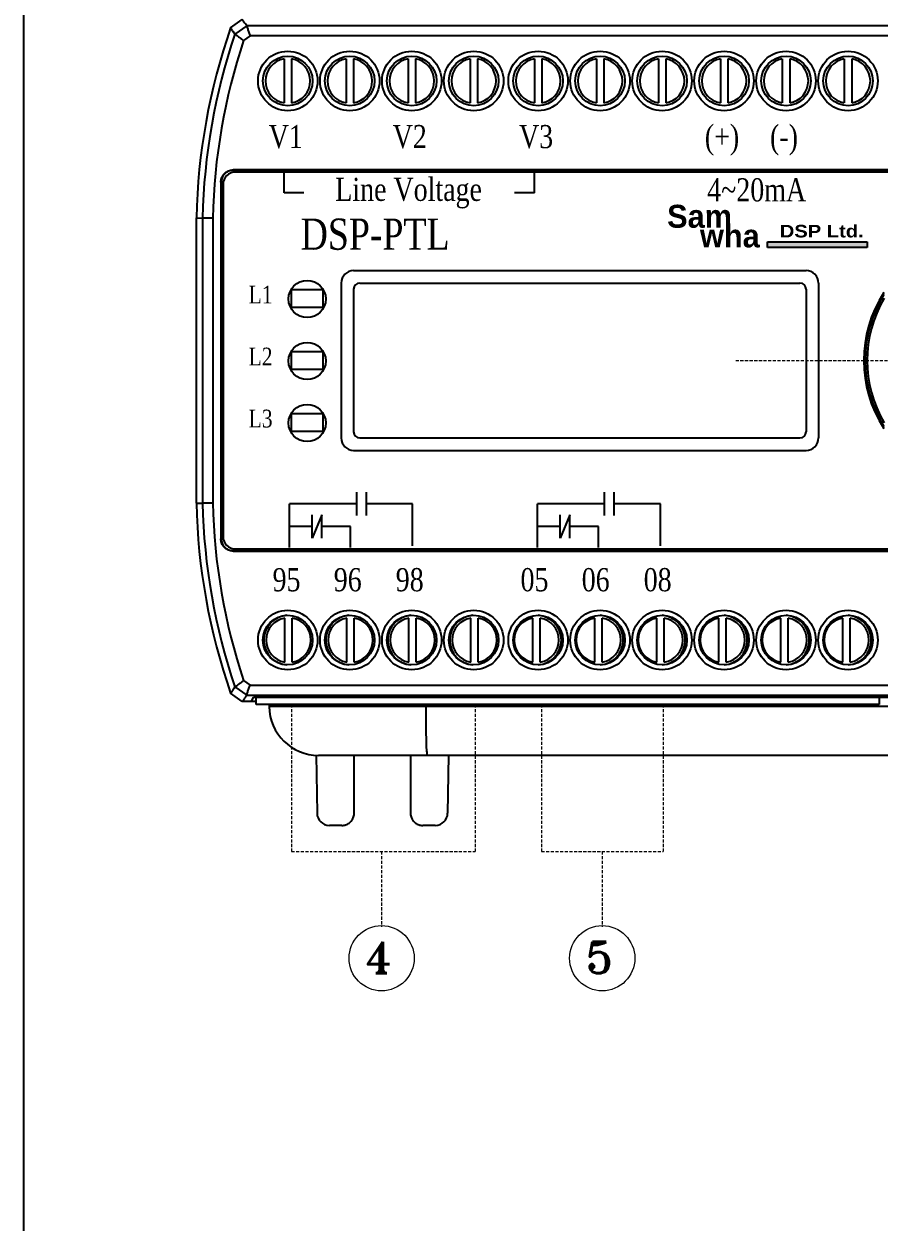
# Model space of a CAD drawing. Header units: millimetres. Extents: x 45 to 885, y 38 to 718.
# Drawn here: x 45.5 to 114.5, y 186 to 282.7 of the extents above; entities that cross this region are included whole.
import ezdxf
from ezdxf.enums import TextEntityAlignment as Align

# ---------------------------------------------------------------- set-up
doc = ezdxf.new("R2010")
doc.units = ezdxf.units.MM
doc.linetypes.add('DASHED2', pattern=[0.375, 0.25, -0.125])
for name, color, linetype in [('02___PRT_ALL_AXES', 7, 'Continuous'), ('03___PRT_ALL_CURVES', 7, 'Continuous'), ('40', 4, 'Continuous'), ('도면층1', 7, 'Continuous')]:
    doc.layers.add(name, color=color, linetype=linetype)
doc.styles.add('SS', font='batang.ttc', dxfattribs={"width": 0.8})
doc.styles.get("Standard").update_dxf_attribs({"font": 'BareunDotumPro1.ttf'})
doc.styles.add('STYLE2', font='romant.shx')

msp = doc.modelspace()

# ---------------------------------------------------------------- hatches: boundary and pattern name
msp.add_hatch(color=5).paths.add_polyline_path([(105.473, 264.631), (105.473, 265.088), (113.502, 265.088), (113.502, 264.631)])

# ---------------------------------------------------------------- linework, layer by layer
at = {"color": 7, "linetype": 'Continuous'}
for p, q in [((62.16, 282.35), (63.104, 283.021)), ((63.458, 282.525), (62.511, 281.847)), ((135.339, 282.525), (63.457, 282.525)), ((63.724, 281.697), (63.21, 281.329)), ((135.073, 281.697), (63.724, 281.697)), ((66.471, 279.846), (66.471, 276.296)), ((67.071, 279.846), (67.071, 276.296)), ((71.471, 279.846), (71.471, 276.296)), ((72.071, 279.846), (72.071, 276.296)), ((76.471, 279.846), (76.471, 276.296)), ((77.071, 279.846), (77.071, 276.296)), ((81.471, 279.846), (81.471, 276.296)), ((82.071, 279.846), (82.071, 276.296)), ((86.661, 279.846), (86.661, 276.296)), ((87.261, 279.846), (87.261, 276.296)), ((91.661, 279.846), (91.661, 276.296)), ((92.261, 279.846), (92.261, 276.296)), ((96.661, 279.846), (96.661, 276.296)), ((97.261, 279.846), (97.261, 276.296)), ((101.661, 279.846), (101.661, 276.296)), ((102.261, 279.846), (102.261, 276.296)), ((106.661, 279.846), (106.661, 276.296)), ((107.261, 279.846), (107.261, 276.296)), ((111.661, 279.846), (111.661, 276.296)), ((112.261, 279.846), (112.261, 276.296)), ((136.423, 270.895), (62.374, 270.895)), ((62.374, 270.895), (62.398, 270.871)), ((136.398, 270.871), (62.398, 270.871)), ((136.248, 270.721), (62.548, 270.721)), ((66.473, 269.044), (66.473, 270.742)), ((86.663, 269.044), (86.663, 270.742)), ((61.374, 269.896), (61.374, 241.146)), ((61.374, 269.896), (61.398, 269.871)), ((61.398, 269.871), (61.398, 241.171)), ((61.548, 269.721), (61.548, 241.321)), ((59.398, 244.021), (59.398, 267.021)), ((59.398, 267.021), (59.894, 267.015)), ((59.894, 267.015), (59.894, 244.026)), ((60.722, 267.015), (59.894, 267.015)), ((60.722, 267), (60.722, 244.042)), ((72.33, 243.028), (72.33, 244.897)), ((73.11, 243.028), (73.11, 244.897)), ((92.33, 243.028), (92.33, 244.897)), ((93.11, 243.028), (93.11, 244.897)), ((59.398, 244.021), (59.894, 244.026)), ((60.722, 244.026), (59.894, 244.026)), ((66.901, 240.437), (66.901, 243.963)), ((76.836, 240.56), (76.836, 243.963)), ((86.901, 240.437), (86.901, 243.963)), ((96.836, 240.56), (96.836, 243.963)), ((68.731, 241.201), (68.731, 243.07)), ((69.511, 241.201), (69.511, 243.07)), ((88.731, 241.201), (88.731, 243.07)), ((89.511, 241.201), (89.511, 243.07)), ((71.836, 240.437), (71.836, 242.136)), ((91.836, 240.437), (91.836, 242.136)), ((61.374, 241.146), (61.398, 241.171)), ((62.374, 240.146), (62.398, 240.171)), ((62.374, 240.146), (136.423, 240.146)), ((62.398, 240.171), (136.398, 240.171)), ((62.548, 240.321), (136.248, 240.321)), ((66.536, 231.196), (66.536, 234.746)), ((67.136, 231.196), (67.136, 234.746)), ((71.536, 231.196), (71.536, 234.746)), ((72.136, 231.196), (72.136, 234.746)), ((76.536, 231.196), (76.536, 234.746)), ((77.136, 231.196), (77.136, 234.746)), ((81.536, 231.196), (81.536, 234.746)), ((82.136, 231.196), (82.136, 234.746)), ((86.536, 231.196), (86.536, 234.746)), ((87.136, 231.196), (87.136, 234.746)), ((91.536, 231.196), (91.536, 234.746)), ((92.136, 231.196), (92.136, 234.746)), ((96.536, 231.196), (96.536, 234.746)), ((97.136, 231.196), (97.136, 234.746)), ((101.536, 231.196), (101.536, 234.746)), ((102.136, 231.196), (102.136, 234.746)), ((106.536, 231.196), (106.536, 234.746)), ((107.136, 231.196), (107.136, 234.746)), ((111.536, 231.196), (111.536, 234.746)), ((112.136, 231.196), (112.136, 234.746)), ((62.511, 229.195), (63.458, 228.517)), ((63.21, 229.712), (63.724, 229.345)), ((63.724, 229.345), (135.073, 229.345)), ((63.104, 228.021), (62.16, 228.692)), ((63.457, 228.517), (135.339, 228.517)), ((63.85, 228.021), (64.019, 228.36)), ((64.019, 228.36), (134.778, 228.36)), ((64.211, 227.771), (64.211, 228.36)), ((114.461, 228.36), (114.461, 227.771)), ((64.211, 228.021), (63.104, 228.021)), ((114.461, 227.771), (64.211, 227.771)), ((65.258, 227.771), (65.261, 227.601)), ((133.535, 227.601), (65.261, 227.601)), ((77.897, 227.601), (77.896, 227.771)), ((69.049, 223.694), (69.131, 219.003)), ((129.536, 223.671), (69.261, 223.671)), ((72.131, 219.021), (72.131, 223.671)), ((76.666, 223.671), (76.666, 219.021)), ((79.747, 223.671), (79.665, 219.003)), ((71.131, 218.021), (70.131, 218.021)), ((78.666, 218.021), (77.666, 218.021))]:
    msp.add_line(p, q, dxfattribs=at)
for p, q in [((68.071, 269.044), (66.473, 269.044)), ((86.663, 269.044), (85.064, 269.044)), ((72.33, 243.963), (66.901, 243.963)), ((76.836, 243.963), (73.11, 243.963)), ((92.33, 243.963), (86.901, 243.963)), ((96.836, 243.963), (93.11, 243.963)), ((69.511, 243.07), (68.731, 241.201)), ((89.511, 243.07), (88.731, 241.201)), ((68.731, 242.136), (66.901, 242.136)), ((71.836, 242.136), (69.511, 242.136)), ((88.731, 242.136), (86.901, 242.136)), ((91.836, 242.136), (89.511, 242.136))]:
    msp.add_line(p, q)
at = {"color": 5}
for p, q in [((105.473, 265.088), (113.502, 265.088)), ((105.473, 264.631), (105.473, 265.088)), ((113.502, 265.088), (113.502, 264.631)), ((113.502, 264.631), (105.473, 264.631))]:
    msp.add_line(p, q, dxfattribs=at)
at = {"color": 1, "linetype": 'DASHED2', "lineweight": 5}
for p, q in [((102.898, 255.521), (142.044, 255.521)), ((67.073, 215.913), (81.883, 215.913)), ((87.233, 215.913), (97.043, 215.913))]:
    msp.add_line(p, q, dxfattribs=at)
at = {"color": 1, "linetype": 'DASHED2', "lineweight": 18}
for p, q in [((67.073, 227.771), (67.073, 215.913)), ((81.883, 227.771), (81.883, 215.913)), ((87.233, 227.771), (87.233, 215.913)), ((97.043, 227.771), (97.043, 215.913)), ((74.34, 215.913), (74.34, 209.828)), ((92.138, 215.913), (92.138, 209.828))]:
    msp.add_line(p, q, dxfattribs=at)
msp.add_lwpolyline([(45.491, 618.976), (885.408, 618.976), (885.408, 37.938), (45.491, 37.938)], close=True)
at = {"color": 7, "linetype": 'Continuous'}
for centre, radius in [((66.771, 278.071), 2.4), ((71.771, 278.071), 2.4), ((76.771, 278.071), 2.4), ((81.771, 278.071), 2.4), ((86.961, 278.071), 2.4), ((91.961, 278.071), 2.4), ((96.961, 278.071), 2.4), ((101.961, 278.071), 2.4), ((106.961, 278.071), 2.4), ((111.961, 278.071), 2.4), ((66.771, 278.071), 2), ((71.771, 278.071), 2), ((76.771, 278.071), 2), ((81.771, 278.071), 2), ((86.961, 278.071), 2), ((91.961, 278.071), 2), ((96.961, 278.071), 2), ((101.961, 278.071), 2), ((106.961, 278.071), 2), ((111.961, 278.071), 2), ((66.771, 232.971), 2.4), ((66.771, 232.971), 2), ((71.771, 232.971), 2.4), ((71.771, 232.971), 2), ((76.771, 232.971), 2.4), ((76.771, 232.971), 2), ((81.771, 232.971), 2.4), ((81.771, 232.971), 2), ((86.961, 232.971), 2.4), ((86.961, 232.971), 2), ((91.961, 232.971), 2.4), ((91.961, 232.971), 2), ((96.961, 232.971), 2.4), ((96.961, 232.971), 2), ((101.961, 232.971), 2.4), ((101.961, 232.971), 2), ((106.961, 232.971), 2.4), ((106.961, 232.971), 2), ((111.961, 232.971), 2.4), ((111.961, 232.971), 2)]:
    msp.add_circle(centre, radius, dxfattribs=at)
at = {"color": 0, "linetype": 'ByBlock', "lineweight": 18}
for centre in [(74.34, 207.305), (92.138, 207.305)]:
    msp.add_circle(centre, 2.63, dxfattribs=at)
at = {"color": 7, "linetype": 'Continuous'}
for centre, radius, start, end in [((109.386, 265.929), 50, 160.82791, 178.74912), ((109.386, 265.929), 49.504, 161.24388, 178.74287), ((109.386, 265.929), 48.677, 161.5561, 178.73961), ((66.771, 278.071), 1.8, 99.59407, 260.40593), ((66.771, 278.071), 1.8, 279.59407, 80.40593), ((71.771, 278.071), 1.8, 99.59407, 260.40593), ((71.771, 278.071), 1.8, 279.59407, 80.40593), ((76.771, 278.071), 1.8, 99.59407, 260.40593), ((76.771, 278.071), 1.8, 279.59407, 80.40593), ((81.771, 278.071), 1.8, 99.59407, 260.40593), ((81.771, 278.071), 1.8, 279.59407, 80.40593), ((86.961, 278.071), 1.8, 99.59407, 260.40593), ((86.961, 278.071), 1.8, 279.59407, 80.40593), ((91.961, 278.071), 1.8, 99.59407, 260.40593), ((91.961, 278.071), 1.8, 279.59407, 80.40593), ((96.961, 278.071), 1.8, 99.59407, 260.40593), ((96.961, 278.071), 1.8, 279.59407, 80.40593), ((101.961, 278.071), 1.8, 99.59407, 260.40593), ((101.961, 278.071), 1.8, 279.59407, 80.40593), ((106.961, 278.071), 1.8, 99.59407, 260.40593), ((106.961, 278.071), 1.8, 279.59407, 80.40593), ((111.961, 278.071), 1.8, 99.59407, 260.40593), ((111.961, 278.071), 1.8, 279.59407, 80.40593), ((62.548, 269.721), 1, 90, 180), ((123.333, 255.521), 10.1, 147.1532, 212.8468), ((123.333, 255.521), 10, 147.90749, 212.09251), ((123.333, 255.521), 9.827, 149.26143, 210.73857), ((109.386, 245.112), 50, 181.25088, 199.17209), ((109.386, 245.112), 49.504, 181.25713, 198.75612), ((109.386, 245.112), 48.677, 181.26039, 198.4439), ((62.548, 241.321), 1, 180, 270), ((66.836, 232.971), 1.8, 99.59407, 260.40593), ((66.836, 232.971), 1.8, 279.59407, 80.40593), ((71.836, 232.971), 1.8, 99.59407, 260.40593), ((71.836, 232.971), 1.8, 279.59407, 80.40593), ((76.836, 232.971), 1.8, 99.59407, 260.40593), ((76.836, 232.971), 1.8, 279.59407, 80.40593), ((81.836, 232.971), 1.8, 99.59407, 260.40593), ((81.836, 232.971), 1.8, 279.59407, 80.40593), ((86.836, 232.971), 1.8, 99.59407, 260.40593), ((86.836, 232.971), 1.8, 279.59407, 80.40593), ((91.836, 232.971), 1.8, 99.59407, 260.40593), ((91.836, 232.971), 1.8, 279.59407, 80.40593), ((96.836, 232.971), 1.8, 99.59407, 260.40593), ((96.836, 232.971), 1.8, 279.59407, 80.40593), ((101.836, 232.971), 1.8, 99.59407, 260.40593), ((101.836, 232.971), 1.8, 279.59407, 80.40593), ((106.836, 232.971), 1.8, 99.59407, 260.40593), ((106.836, 232.971), 1.8, 279.59407, 80.40593), ((111.836, 232.971), 1.8, 99.59407, 260.40593), ((111.836, 232.971), 1.8, 279.59407, 80.40593), ((69.261, 227.671), 4, 181, 270), ((70.131, 219.021), 1, 181, 270), ((78.666, 219.021), 1, 270, 359)]:
    msp.add_arc(centre, radius, start, end, dxfattribs=at)
for points, knots in [([(62.511, 281.847), (62.477, 281.896), (62.4, 282.006), (62.283, 282.173), (62.2, 282.292), (62.16, 282.35)], [0, 0, 0, 0, 0.1802478, 0.400648, 0.6134957, 0.6134957, 0.6134957, 0.6134957]), ([(63.457, 282.525), (63.423, 282.574), (63.346, 282.681), (63.228, 282.847), (63.144, 282.963), (63.104, 283.021)], [0, 0, 0, 0, 0.1789919, 0.3978668, 0.6092519, 0.6092519, 0.6092519, 0.6092519]), ([(63.457, 282.525), (63.487, 282.436), (63.533, 282.25), (63.631, 281.977), (63.692, 281.791), (63.724, 281.697)], [0, 0, 0, 0, 0.2828701, 0.5732651, 0.8697537, 0.8697537, 0.8697537, 0.8697537]), ([(62.511, 281.847), (62.586, 281.79), (62.747, 281.687), (62.974, 281.506), (63.131, 281.389), (63.21, 281.33)], [0, 0, 0, 0, 0.2824675, 0.5729897, 0.8701168, 0.8701168, 0.8701168, 0.8701168]), ([(61.374, 269.896), (61.374, 270), (61.407, 270.21), (61.551, 270.493), (61.776, 270.718), (62.059, 270.862), (62.269, 270.895), (62.374, 270.895)], [0, 0, 0, 0, 0.31286, 0.625669, 0.938459, 1.251268, 1.564128, 1.564128, 1.564128, 1.564128]), ([(62.398, 270.871), (62.294, 270.871), (62.084, 270.838), (61.801, 270.693), (61.576, 270.468), (61.431, 270.185), (61.398, 269.975), (61.398, 269.871)], [0, 0, 0, 0, 0.31286, 0.625669, 0.938459, 1.251268, 1.564128, 1.564128, 1.564128, 1.564128]), ([(62.374, 240.146), (62.269, 240.146), (62.059, 240.18), (61.776, 240.324), (61.551, 240.549), (61.407, 240.832), (61.374, 241.042), (61.374, 241.146)], [0, 0, 0, 0, 0.31286, 0.625669, 0.938459, 1.251268, 1.564128, 1.564128, 1.564128, 1.564128]), ([(61.398, 241.171), (61.398, 241.066), (61.431, 240.856), (61.576, 240.573), (61.801, 240.348), (62.084, 240.204), (62.294, 240.171), (62.398, 240.171)], [0, 0, 0, 0, 0.31286, 0.625669, 0.938459, 1.251268, 1.564128, 1.564128, 1.564128, 1.564128]), ([(62.511, 229.195), (62.477, 229.146), (62.4, 229.037), (62.283, 228.869), (62.2, 228.751), (62.16, 228.692)], [0, 0, 0, 0, 0.1794589, 0.3998599, 0.6134957, 0.6134957, 0.6134957, 0.6134957]), ([(62.511, 229.195), (62.586, 229.252), (62.747, 229.355), (62.974, 229.536), (63.131, 229.652), (63.21, 229.712)], [0, 0, 0, 0, 0.282463, 0.5729852, 0.8701168, 0.8701168, 0.8701168, 0.8701168]), ([(63.457, 228.517), (63.487, 228.606), (63.533, 228.792), (63.631, 229.065), (63.692, 229.251), (63.724, 229.345)], [0, 0, 0, 0, 0.2828747, 0.5732697, 0.8697537, 0.8697537, 0.8697537, 0.8697537]), ([(63.457, 228.517), (63.423, 228.469), (63.346, 228.361), (63.228, 228.196), (63.145, 228.079), (63.104, 228.021)], [0, 0, 0, 0, 0.1782085, 0.3970842, 0.6092519, 0.6092519, 0.6092519, 0.6092519]), ([(77.897, 227.601), (77.897, 227.308), (77.898, 226.737), (77.907, 225.921), (77.916, 225.183), (77.941, 224.587), (77.941, 224.091), (77.996, 223.873), (77.977, 223.671), (78.011, 223.671)], [0, 0, 0, 0, 0.878752, 1.710939, 2.455781, 3.076824, 3.543772, 3.834118, 3.935805, 3.935805, 3.935805, 3.935805]), ([(71.131, 218.021), (71.235, 218.021), (71.445, 218.054), (71.728, 218.198), (71.953, 218.423), (72.098, 218.707), (72.131, 218.917), (72.131, 219.021)], [0, 0, 0, 0, 0.312941, 0.625864, 0.938757, 1.25162, 1.564464, 1.564464, 1.564464, 1.564464]), ([(76.666, 219.021), (76.666, 218.917), (76.699, 218.707), (76.843, 218.423), (77.068, 218.198), (77.352, 218.054), (77.562, 218.021), (77.666, 218.021)], [0, 0, 0, 0, 0.312844, 0.625707, 0.9386, 1.251523, 1.564464, 1.564464, 1.564464, 1.564464])]:
    msp.add_open_spline(points, degree=3, knots=knots, dxfattribs=at)
at = {"layer": '02___PRT_ALL_AXES', "color": 7, "linetype": 'Continuous'}
for centre, start, end in [((66.836, 232.971), 93.69703, 266.30815), ((71.836, 232.971), 93.69703, 266.30815), ((76.836, 232.971), 93.69703, 266.30815), ((81.836, 232.971), 93.69703, 266.30815), ((86.836, 232.971), 273.69457, 86.30569), ((91.836, 232.971), 273.69457, 86.30569), ((96.836, 232.971), 273.69457, 86.30569), ((101.836, 232.971), 273.69457, 86.30569), ((106.836, 232.971), 273.69457, 86.30569), ((111.836, 232.971), 273.69457, 86.30569)]:
    msp.add_arc(centre, 2, start, end, dxfattribs=at)
at = {"layer": '03___PRT_ALL_CURVES', "color": 8}
for p, q in [((72.083, 262.771), (108.583, 262.771)), ((71.083, 261.771), (71.083, 249.271)), ((72.083, 261.271), (72.083, 249.771)), ((72.583, 261.771), (108.083, 261.771)), ((108.583, 261.271), (108.583, 249.771)), ((109.583, 261.771), (109.583, 249.271)), ((72.583, 249.271), (108.083, 249.271)), ((72.083, 248.271), (108.583, 248.271))]:
    msp.add_line(p, q, dxfattribs=at)
at = {"layer": '03___PRT_ALL_CURVES', "color": 4, "linetype": 'Continuous'}
for p, q in [((67.033, 261.221), (67.033, 259.821)), ((69.633, 261.221), (67.033, 261.221)), ((69.633, 259.821), (69.633, 261.221)), ((67.033, 259.821), (69.633, 259.821)), ((67.033, 256.221), (67.033, 254.821)), ((69.633, 256.221), (67.033, 256.221)), ((69.633, 254.821), (69.633, 256.221)), ((67.033, 254.821), (69.633, 254.821)), ((69.633, 251.221), (67.033, 251.221)), ((67.033, 251.221), (67.033, 249.821)), ((69.633, 249.821), (69.633, 251.221)), ((67.033, 249.821), (69.633, 249.821))]:
    msp.add_line(p, q, dxfattribs=at)
at = {"layer": '03___PRT_ALL_CURVES', "color": 8}
for centre, radius, start, end in [((72.083, 261.771), 1, 90, 180), ((108.583, 261.771), 1, 0, 90), ((72.583, 261.271), 0.5, 90, 180), ((108.083, 261.271), 0.5, 0, 90), ((72.583, 249.771), 0.5, 180, 270), ((108.083, 249.771), 0.5, 270, 0), ((72.083, 249.271), 1, 180, 270), ((108.583, 249.271), 1, 270, 0)]:
    msp.add_arc(centre, radius, start, end, dxfattribs=at)
at = {"layer": '도면층1'}
for centre in [(68.333, 260.484), (68.333, 255.484), (68.333, 250.484)]:
    msp.add_circle(centre, 1.5, dxfattribs=at)

# ---------------------------------------------------------------- texts
at = {"color": 7, "linetype": 'Continuous', "style": 'SS', "width": 0.8}
msp.add_text('DSP-PTL', height=2.52, dxfattribs=at).set_placement((67.808, 264.455))
at = {"color": 0, "style": 'STYLE2'}
for s, p in [('4', (73.015, 206.095)), ('5', (90.813, 206.095))]:
    msp.add_text(s, height=2.533, dxfattribs=at).set_placement(p)
at = {"color": 20, "insert": (97.37, 268.081), "char_height": 1.8522, "width": 6.65598, "attachment_point": 1}
msp.add_mtext('{\\fPump Demi Bold LET|b0|i0|c0|p2;Sam}', dxfattribs=at)
at = {"color": 5, "insert": (100.022, 266.496), "char_height": 1.8522, "width": 6.65598, "attachment_point": 1}
msp.add_mtext('{\\fPump Demi Bold LET|b0|i0|c0|p2;wha}', dxfattribs=at)
at = {"color": 0, "insert": (106.457, 266.464), "char_height": 1.01593, "width": 7.04487, "attachment_point": 1}
msp.add_mtext('{\\fArial Black|b0|i0|c0|p34;DSP Ltd.}', dxfattribs=at)
at = {"layer": '40', "color": 0, "style": 'SS', "width": 0.8}
for s, height, p in [('V1', 1.8658, (66.607, 272.651)), ('V2', 1.8658, (76.607, 272.651)), ('V3', 1.8658, (86.797, 272.651)), ('(+)', 1.8658, (101.797, 272.651)), ('(-)', 1.8658, (106.797, 272.651)), ('Line Voltage', 1.86576, (76.519, 268.396)), ('4~20mA', 1.8658, (104.594, 268.356)), ('L1', 1.4352, (64.578, 260.121)), ('L2', 1.4352, (64.578, 255.121)), ('L3', 1.4352, (64.578, 250.121)), ('95', 1.8658, (66.672, 236.906)), ('96', 1.8658, (71.607, 236.906)), ('98', 1.8658, (76.607, 236.906)), ('05', 1.8658, (86.672, 236.906)), ('06', 1.8658, (91.607, 236.906)), ('08', 1.8658, (96.607, 236.906))]:
    msp.add_text(s, height=height, dxfattribs=at).set_placement(p, align=Align.CENTER)

doc.saveas('drawing.dxf')
